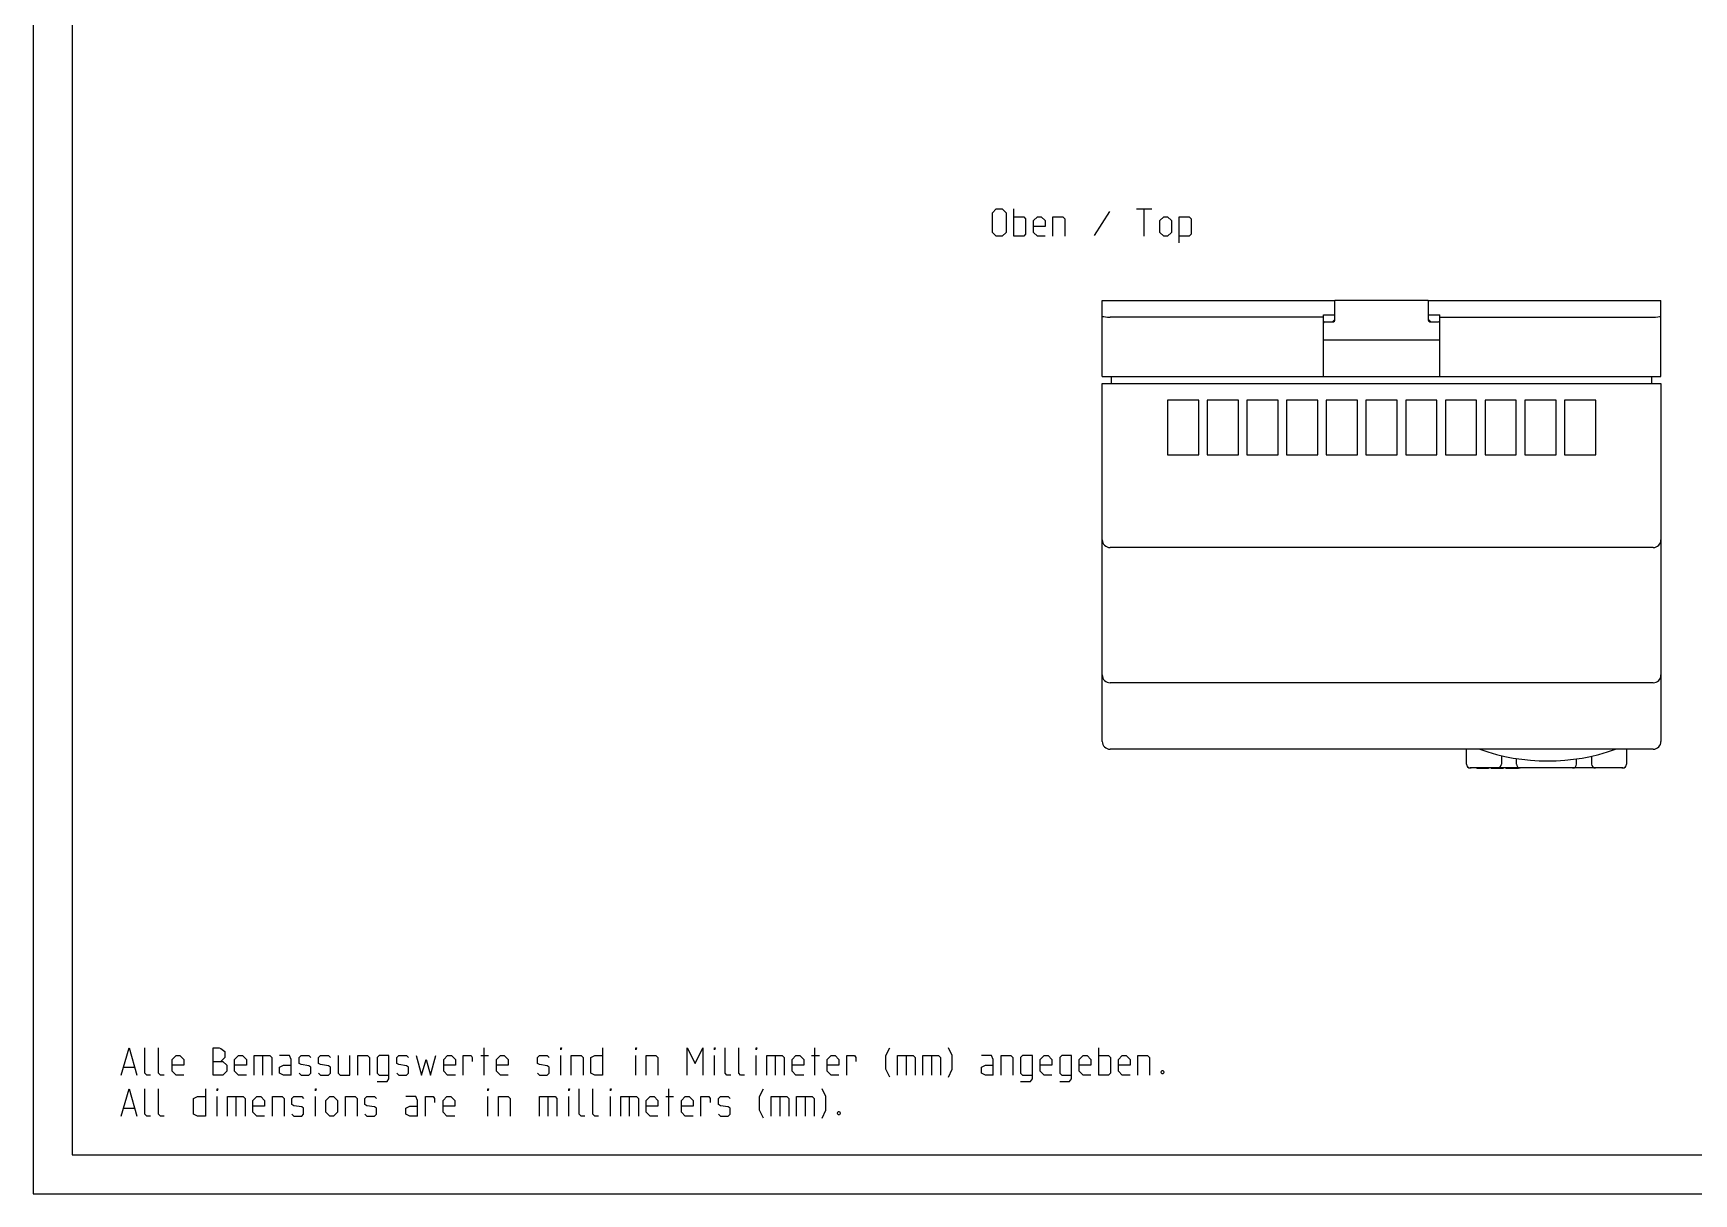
# Model space of a CAD drawing. Extents: x 0 to 420, y 0 to 297.
# Drawn here: x 0 to 212.5, y 0 to 148.5 of the extents above; entities that cross this region are included whole.
import ezdxf

# ---------------------------------------------------------------- set-up
doc = ezdxf.new("R2010")
doc.units = 0
doc.header["$LTSCALE"] = 23.1
for name, color, linetype in [('13000_TOP', 7, 'CONTINUOUS'), ('13300_TOP_GERMAN_ENGLISH', 7, 'CONTINUOUS'), ('90000_FRAME', 7, 'CONTINUOUS'), ('91000_TIP', 7, 'CONTINUOUS')]:
    doc.layers.add(name, color=color, linetype=linetype)

msp = doc.modelspace()

# ---------------------------------------------------------------- linework, layer by layer
at = {"layer": '13000_TOP', "color": 7, "linetype": 'CONTINUOUS'}
for p, q in [((136.798, 104.583), (136.798, 114.283)), ((136.798, 114.283), (166.548, 114.283)), ((166.548, 111.883), (166.548, 114.283)), ((166.573, 111.783), (166.573, 114.283)), ((178.523, 114.283), (166.573, 114.283)), ((178.523, 114.283), (178.523, 111.783)), ((178.548, 111.883), (178.548, 114.283)), ((178.548, 114.283), (208.298, 114.283)), ((208.298, 104.583), (208.298, 114.283)), ((136.798, 112.316), (136.847, 112.272)), ((136.847, 112.272), (136.99, 112.233)), ((136.99, 112.233), (137.212, 112.202)), ((137.212, 112.202), (137.49, 112.182)), ((137.49, 112.182), (137.798, 112.175)), ((165.098, 112.175), (137.798, 112.175)), ((165.098, 104.583), (165.098, 112.456)), ((165.098, 112.456), (166.548, 112.456)), ((165.298, 111.583), (166.373, 111.583)), ((166.248, 111.583), (166.548, 111.883)), ((178.548, 112.456), (179.998, 112.456)), ((178.848, 111.583), (178.548, 111.883)), ((178.723, 111.583), (179.798, 111.583)), ((179.998, 104.583), (179.998, 112.456)), ((179.998, 112.175), (207.298, 112.175)), ((207.298, 112.175), (207.605, 112.182)), ((207.605, 112.182), (207.883, 112.202)), ((207.883, 112.202), (208.105, 112.233)), ((208.105, 112.233), (208.248, 112.272)), ((208.248, 112.272), (208.298, 112.316)), ((165.098, 109.283), (179.998, 109.283)), ((136.798, 104.583), (208.298, 104.583)), ((137.998, 103.683), (137.998, 104.583)), ((207.098, 104.583), (207.098, 103.683)), ((136.798, 57.883), (136.798, 103.683)), ((136.798, 103.683), (208.298, 103.683)), ((208.298, 103.683), (208.298, 57.883)), ((145.148, 101.533), (145.148, 94.533)), ((149.148, 101.533), (145.148, 101.533)), ((149.148, 94.533), (149.148, 101.533)), ((150.228, 101.533), (150.228, 94.533)), ((154.228, 101.533), (150.228, 101.533)), ((154.228, 94.533), (154.228, 101.533)), ((155.308, 101.533), (155.308, 94.533)), ((159.308, 101.533), (155.308, 101.533)), ((159.308, 94.533), (159.308, 101.533)), ((160.388, 101.533), (160.388, 94.533)), ((164.388, 101.533), (160.388, 101.533)), ((164.388, 94.533), (164.388, 101.533)), ((165.468, 101.533), (165.468, 94.533)), ((169.468, 101.533), (165.468, 101.533)), ((169.468, 94.533), (169.468, 101.533)), ((174.548, 101.533), (170.548, 101.533)), ((170.548, 101.533), (170.548, 94.533)), ((174.548, 94.533), (174.548, 101.533)), ((179.628, 101.533), (175.628, 101.533)), ((175.628, 101.533), (175.628, 94.533)), ((179.628, 94.533), (179.628, 101.533)), ((184.708, 101.533), (180.708, 101.533)), ((180.708, 101.533), (180.708, 94.533)), ((184.708, 94.533), (184.708, 101.533)), ((189.788, 101.533), (185.788, 101.533)), ((185.788, 101.533), (185.788, 94.533)), ((189.788, 94.533), (189.788, 101.533)), ((194.868, 101.533), (190.868, 101.533)), ((190.868, 101.533), (190.868, 94.533)), ((194.868, 94.533), (194.868, 101.533)), ((199.948, 101.533), (195.948, 101.533)), ((195.948, 101.533), (195.948, 94.533)), ((199.948, 94.533), (199.948, 101.533)), ((145.148, 94.533), (149.148, 94.533)), ((150.228, 94.533), (154.228, 94.533)), ((155.308, 94.533), (159.308, 94.533)), ((160.388, 94.533), (164.388, 94.533)), ((165.468, 94.533), (169.468, 94.533)), ((170.548, 94.533), (174.548, 94.533)), ((175.628, 94.533), (179.628, 94.533)), ((180.708, 94.533), (184.708, 94.533)), ((185.788, 94.533), (189.788, 94.533)), ((190.868, 94.533), (194.868, 94.533)), ((195.948, 94.533), (199.948, 94.533)), ((207.298, 82.683), (137.798, 82.683)), ((207.298, 65.383), (137.798, 65.383)), ((207.298, 56.883), (137.798, 56.883)), ((183.398, 54.983), (183.398, 56.883)), ((187.872, 56.069), (187.872, 54.983)), ((189.798, 54.983), (189.798, 55.695)), ((197.498, 54.983), (197.498, 55.648)), ((199.423, 56), (199.423, 54.983)), ((203.898, 56.883), (203.898, 54.983)), ((183.398, 54.983), (183.404, 54.911)), ((183.404, 54.911), (183.451, 54.778)), ((183.451, 54.778), (183.542, 54.66)), ((183.542, 54.66), (183.679, 54.564)), ((183.679, 54.564), (183.862, 54.5)), ((183.862, 54.5), (184.021, 54.483)), ((203.398, 54.483), (183.898, 54.483)), ((184.748, 54.483), (184.748, 54.433)), ((186.248, 54.433), (184.748, 54.433)), ((186.248, 54.483), (186.248, 54.433)), ((186.581, 54.483), (186.581, 54.433)), ((188.123, 54.433), (186.581, 54.433)), ((186.706, 54.483), (186.706, 54.433)), ((186.748, 54.483), (186.748, 54.433)), ((186.914, 54.483), (186.914, 54.433)), ((187.081, 54.483), (187.081, 54.433)), ((187.248, 54.483), (187.248, 54.433)), ((187.456, 54.483), (187.456, 54.433)), ((187.664, 54.483), (187.664, 54.433)), ((187.831, 54.483), (187.831, 54.433)), ((187.956, 54.483), (187.956, 54.433)), ((187.998, 54.483), (187.998, 54.433)), ((188.039, 54.483), (188.039, 54.433)), ((188.123, 54.483), (188.123, 54.433)), ((188.456, 54.483), (188.456, 54.433)), ((190.081, 54.433), (188.456, 54.433)), ((188.498, 54.483), (188.498, 54.433)), ((188.581, 54.483), (188.581, 54.433)), ((188.748, 54.483), (188.748, 54.433)), ((188.914, 54.483), (188.914, 54.433)), ((189.123, 54.483), (189.123, 54.433)), ((189.498, 54.483), (189.498, 54.433)), ((189.706, 54.483), (189.706, 54.433)), ((189.873, 54.483), (189.873, 54.433)), ((190.039, 54.483), (190.039, 54.433)), ((190.081, 54.483), (190.081, 54.433)), ((203.274, 54.483), (203.433, 54.5)), ((203.433, 54.5), (203.616, 54.564)), ((203.616, 54.564), (203.753, 54.66)), ((203.753, 54.66), (203.844, 54.778)), ((203.844, 54.778), (203.891, 54.911)), ((203.891, 54.911), (203.898, 54.983))]:
    msp.add_line(p, q, dxfattribs=at)
for centre, radius, start, end in [((165.298, 111.383), 0.2, 90, 180), ((166.373, 111.783), 0.2, 270, 360), ((178.723, 111.783), 0.2, 180, 270), ((179.798, 111.383), 0.2, 0, 90), ((137.798, 83.683), 1, 180, 270), ((207.298, 83.683), 1, 270, 360), ((137.798, 66.383), 1, 180, 270), ((207.298, 66.383), 1, 270, 360), ((137.798, 57.883), 1, 180, 270), ((207.298, 57.883), 1, 270, 360), ((193.798, 81.383), 26, 250.45081, 289.54919), ((183.898, 54.983), 0.5, 180, 270), ((187.372, 54.983), 0.5, 270, 360), ((190.298, 54.983), 0.5, 180, 270), ((196.998, 54.983), 0.5, 270, 360), ((199.923, 54.983), 0.5, 180, 270), ((203.398, 54.983), 0.5, 270, 360)]:
    msp.add_arc(centre, radius, start, end, dxfattribs=at)
at = {"layer": '13300_TOP_GERMAN_ENGLISH', "color": 7, "linetype": 'CONTINUOUS'}
for p, q in [((125.496, 122.52), (125.496, 126.02)), ((137.746, 125.687), (135.746, 122.603)), ((141.163, 126.02), (143.163, 126.02)), ((142.163, 122.52), (142.163, 126.02))]:
    msp.add_line(p, q, dxfattribs=at)
for points in [[(122.746, 123.02), (122.746, 125.52), (123.246, 126.02), (123.996, 126.02), (124.496, 125.52), (124.496, 123.02), (123.996, 122.52), (123.246, 122.52), (122.746, 123.02)], [(125.496, 125.02), (126.746, 125.02), (126.996, 124.77), (126.996, 122.77), (126.746, 122.52), (125.496, 122.52)], [(129.496, 122.52), (128.496, 122.52), (127.996, 123.02), (127.996, 124.52), (128.496, 125.02), (128.996, 125.02), (129.496, 124.52), (129.496, 123.77), (127.996, 123.77)], [(130.496, 122.52), (130.496, 125.02), (131.746, 125.02), (131.996, 124.77), (131.996, 122.52)], [(144.163, 123.02), (144.163, 124.52), (144.663, 125.02), (145.163, 125.02), (145.663, 124.52), (145.663, 123.02), (145.163, 122.52), (144.663, 122.52), (144.163, 123.02)], [(146.663, 121.687), (146.663, 125.02), (147.913, 125.02), (148.163, 124.77), (148.163, 122.77), (147.913, 122.52), (146.663, 122.52)]]:
    msp.add_lwpolyline(points, dxfattribs=at)
at = {"layer": '90000_FRAME', "color": 7, "linetype": 'CONTINUOUS'}
for p, q in [((0, 297), (0, 0)), ((5, 292), (5, 5)), ((5, 5), (415, 5)), ((0, 0), (420, 0))]:
    msp.add_line(p, q, dxfattribs=at)
at = {"layer": '91000_TIP', "color": 7, "linetype": 'CONTINUOUS'}
for p, q in [((29.359, 17.69), (29.359, 15.19)), ((57.276, 17.69), (58.276, 17.69)), ((57.692, 15.19), (57.692, 18.69)), ((67.526, 15.19), (67.526, 17.69)), ((77.109, 15.19), (77.109, 17.69)), ((87.192, 15.19), (87.192, 17.69)), ((92.526, 15.19), (92.526, 17.69)), ((94.942, 17.69), (94.942, 15.19)), ((99.609, 17.69), (100.609, 17.69)), ((100.026, 15.19), (100.026, 18.69)), ((111.692, 17.69), (111.692, 15.19)), ((114.942, 17.69), (114.942, 15.19)), ((136.359, 15.19), (136.359, 18.69)), ((11.609, 16.19), (12.942, 16.19)), ((81.359, 9.94), (81.359, 13.44)), ((11.609, 10.94), (12.942, 10.94)), ((23.526, 9.94), (23.526, 12.44)), ((25.942, 12.44), (25.942, 9.94)), ((36.109, 9.94), (36.109, 12.44)), ((58.192, 9.94), (58.192, 12.44)), ((65.859, 12.44), (65.859, 9.94)), ((68.526, 9.94), (68.526, 12.44)), ((73.859, 9.94), (73.859, 12.44)), ((76.276, 12.44), (76.276, 9.94)), ((80.942, 12.44), (81.942, 12.44)), ((95.526, 12.44), (95.526, 9.94)), ((98.776, 12.44), (98.776, 9.94))]:
    msp.add_line(p, q, dxfattribs=at)
for points in [[(11.276, 15.19), (12.276, 18.69), (13.276, 15.19)], [(15.026, 15.19), (14.526, 15.19), (14.276, 15.44), (14.276, 18.69)], [(16.776, 15.19), (16.276, 15.19), (16.026, 15.44), (16.026, 18.69)], [(19.276, 15.19), (18.276, 15.19), (17.776, 15.69), (17.776, 17.19), (18.276, 17.69), (18.776, 17.69), (19.276, 17.19), (19.276, 16.44), (17.776, 16.44)], [(23.026, 15.19), (23.026, 18.69), (23.776, 18.69), (24.026, 18.607), (24.526, 18.19), (24.526, 17.44), (24.026, 16.94)], [(27.276, 15.19), (26.276, 15.19), (25.776, 15.69), (25.776, 17.19), (26.276, 17.69), (26.776, 17.69), (27.276, 17.19), (27.276, 16.44), (25.776, 16.44)], [(28.276, 15.19), (28.276, 17.69), (30.276, 17.69), (30.526, 17.44), (30.526, 15.19)], [(33.026, 15.19), (33.026, 17.19), (32.776, 17.69), (31.526, 17.69)], [(34.026, 15.44), (34.276, 15.19), (35.276, 15.19), (35.526, 15.44), (35.526, 16.19), (35.276, 16.357), (34.276, 16.523), (34.026, 16.69), (34.026, 17.44), (34.276, 17.69), (35.276, 17.69), (35.526, 17.44)], [(36.526, 15.44), (36.776, 15.19), (37.776, 15.19), (38.026, 15.44), (38.026, 16.19), (37.776, 16.357), (36.776, 16.523), (36.526, 16.69), (36.526, 17.44), (36.776, 17.69), (37.776, 17.69), (38.026, 17.44)], [(39.026, 17.69), (39.026, 15.44), (39.276, 15.19), (40.526, 15.19), (40.526, 17.69)], [(41.526, 15.19), (41.526, 17.69), (42.776, 17.69), (43.026, 17.44), (43.026, 15.19)], [(44.026, 14.357), (45.276, 14.357), (45.526, 14.69), (45.526, 17.69), (44.276, 17.69), (44.026, 17.44), (44.026, 15.44), (44.276, 15.19), (45.526, 15.19)], [(46.526, 15.44), (46.776, 15.19), (47.776, 15.19), (48.026, 15.44), (48.026, 16.19), (47.776, 16.357), (46.776, 16.523), (46.526, 16.69), (46.526, 17.44), (46.776, 17.69), (47.776, 17.69), (48.026, 17.44)], [(49.026, 17.69), (49.692, 15.19), (50.276, 17.19), (50.859, 15.19), (51.526, 17.69)], [(54.026, 15.19), (53.026, 15.19), (52.526, 15.69), (52.526, 17.19), (53.026, 17.69), (53.526, 17.69), (54.026, 17.19), (54.026, 16.44), (52.526, 16.44)], [(55.026, 15.19), (55.026, 17.69), (56.026, 17.69), (56.192, 17.44), (56.192, 16.94)], [(60.776, 15.19), (59.776, 15.19), (59.276, 15.69), (59.276, 17.19), (59.776, 17.69), (60.276, 17.69), (60.776, 17.19), (60.776, 16.44), (59.276, 16.44)], [(64.526, 15.44), (64.776, 15.19), (65.776, 15.19), (66.026, 15.44), (66.026, 16.19), (65.776, 16.357), (64.776, 16.523), (64.526, 16.69), (64.526, 17.44), (64.776, 17.69), (65.776, 17.69), (66.026, 17.44)], [(67.526, 18.44), (67.526, 18.69), (67.609, 18.69), (67.526, 18.44)], [(68.859, 15.19), (68.859, 17.69), (70.109, 17.69), (70.359, 17.44), (70.359, 15.19)], [(72.859, 18.69), (72.859, 15.19), (71.859, 15.19), (71.359, 15.44), (71.359, 17.44), (71.859, 17.69), (72.859, 17.69)], [(77.109, 18.44), (77.109, 18.69), (77.192, 18.69), (77.109, 18.44)], [(78.442, 15.19), (78.442, 17.69), (79.692, 17.69), (79.942, 17.44), (79.942, 15.19)], [(83.692, 15.19), (83.692, 18.69), (84.692, 16.69), (85.692, 18.69), (85.692, 15.19)], [(87.192, 18.44), (87.192, 18.69), (87.276, 18.69), (87.192, 18.44)], [(89.276, 15.19), (88.776, 15.19), (88.526, 15.44), (88.526, 18.69)], [(91.026, 15.19), (90.526, 15.19), (90.276, 15.44), (90.276, 18.69)], [(92.526, 18.44), (92.526, 18.69), (92.609, 18.69), (92.526, 18.44)], [(93.859, 15.19), (93.859, 17.69), (95.859, 17.69), (96.109, 17.44), (96.109, 15.19)], [(98.609, 15.19), (97.609, 15.19), (97.109, 15.69), (97.109, 17.19), (97.609, 17.69), (98.109, 17.69), (98.609, 17.19), (98.609, 16.44), (97.109, 16.44)], [(103.109, 15.19), (102.109, 15.19), (101.609, 15.69), (101.609, 17.19), (102.109, 17.69), (102.609, 17.69), (103.109, 17.19), (103.109, 16.44), (101.609, 16.44)], [(104.109, 15.19), (104.109, 17.69), (105.109, 17.69), (105.276, 17.44), (105.276, 16.94)], [(109.609, 14.94), (109.109, 15.94), (109.109, 17.69), (109.609, 18.69)], [(110.609, 15.19), (110.609, 17.69), (112.609, 17.69), (112.859, 17.44), (112.859, 15.19)], [(113.859, 15.19), (113.859, 17.69), (115.859, 17.69), (116.109, 17.44), (116.109, 15.19)], [(117.109, 14.94), (117.609, 15.94), (117.609, 17.69), (117.109, 18.69)], [(122.859, 15.19), (122.859, 17.19), (122.609, 17.69), (121.359, 17.69)], [(123.859, 15.19), (123.859, 17.69), (125.109, 17.69), (125.359, 17.44), (125.359, 15.19)], [(126.359, 14.357), (127.609, 14.357), (127.859, 14.69), (127.859, 17.69), (126.609, 17.69), (126.359, 17.44), (126.359, 15.44), (126.609, 15.19), (127.859, 15.19)], [(130.359, 15.19), (129.359, 15.19), (128.859, 15.69), (128.859, 17.19), (129.359, 17.69), (129.859, 17.69), (130.359, 17.19), (130.359, 16.44), (128.859, 16.44)], [(131.359, 14.357), (132.609, 14.357), (132.859, 14.69), (132.859, 17.69), (131.609, 17.69), (131.359, 17.44), (131.359, 15.44), (131.609, 15.19), (132.859, 15.19)], [(135.359, 15.19), (134.359, 15.19), (133.859, 15.69), (133.859, 17.19), (134.359, 17.69), (134.859, 17.69), (135.359, 17.19), (135.359, 16.44), (133.859, 16.44)], [(136.359, 17.69), (137.609, 17.69), (137.859, 17.44), (137.859, 15.44), (137.609, 15.19), (136.359, 15.19)], [(140.359, 15.19), (139.359, 15.19), (138.859, 15.69), (138.859, 17.19), (139.359, 17.69), (139.859, 17.69), (140.359, 17.19), (140.359, 16.44), (138.859, 16.44)], [(141.359, 15.19), (141.359, 17.69), (142.609, 17.69), (142.859, 17.44), (142.859, 15.19)], [(23.026, 16.94), (24.276, 16.94), (24.776, 16.44), (24.776, 15.69), (24.276, 15.19), (23.026, 15.19)], [(33.026, 15.19), (32.026, 15.19), (31.526, 15.44), (31.526, 16.19), (32.026, 16.44), (33.026, 16.44)], [(122.859, 15.19), (121.859, 15.19), (121.359, 15.44), (121.359, 16.19), (121.859, 16.44), (122.859, 16.44)], [(144.609, 15.773), (144.692, 15.607), (144.692, 15.523), (144.609, 15.357), (144.442, 15.357), (144.359, 15.523), (144.359, 15.607), (144.442, 15.773), (144.609, 15.773)], [(11.276, 9.94), (12.276, 13.44), (13.276, 9.94)], [(15.026, 9.94), (14.526, 9.94), (14.276, 10.19), (14.276, 13.44)], [(16.776, 9.94), (16.276, 9.94), (16.026, 10.19), (16.026, 13.44)], [(22.026, 13.44), (22.026, 9.94), (21.026, 9.94), (20.526, 10.19), (20.526, 12.19), (21.026, 12.44), (22.026, 12.44)], [(23.526, 13.19), (23.526, 13.44), (23.609, 13.44), (23.526, 13.19)], [(36.109, 13.19), (36.109, 13.44), (36.192, 13.44), (36.109, 13.19)], [(58.192, 13.19), (58.192, 13.44), (58.276, 13.44), (58.192, 13.19)], [(68.526, 13.19), (68.526, 13.44), (68.609, 13.44), (68.526, 13.19)], [(70.609, 9.94), (70.109, 9.94), (69.859, 10.19), (69.859, 13.44)], [(72.359, 9.94), (71.859, 9.94), (71.609, 10.19), (71.609, 13.44)], [(73.859, 13.19), (73.859, 13.44), (73.942, 13.44), (73.859, 13.19)], [(93.442, 9.69), (92.942, 10.69), (92.942, 12.44), (93.442, 13.44)], [(100.942, 9.69), (101.442, 10.69), (101.442, 12.44), (100.942, 13.44)], [(24.859, 9.94), (24.859, 12.44), (26.859, 12.44), (27.109, 12.19), (27.109, 9.94)], [(29.609, 9.94), (28.609, 9.94), (28.109, 10.44), (28.109, 11.94), (28.609, 12.44), (29.109, 12.44), (29.609, 11.94), (29.609, 11.19), (28.109, 11.19)], [(30.609, 9.94), (30.609, 12.44), (31.859, 12.44), (32.109, 12.19), (32.109, 9.94)], [(33.109, 10.19), (33.359, 9.94), (34.359, 9.94), (34.609, 10.19), (34.609, 10.94), (34.359, 11.107), (33.359, 11.273), (33.109, 11.44), (33.109, 12.19), (33.359, 12.44), (34.359, 12.44), (34.609, 12.19)], [(37.442, 10.44), (37.442, 11.94), (37.942, 12.44), (38.442, 12.44), (38.942, 11.94), (38.942, 10.44), (38.442, 9.94), (37.942, 9.94), (37.442, 10.44)], [(39.942, 9.94), (39.942, 12.44), (41.192, 12.44), (41.442, 12.19), (41.442, 9.94)], [(42.442, 10.19), (42.692, 9.94), (43.692, 9.94), (43.942, 10.19), (43.942, 10.94), (43.692, 11.107), (42.692, 11.273), (42.442, 11.44), (42.442, 12.19), (42.692, 12.44), (43.692, 12.44), (43.942, 12.19)], [(49.192, 9.94), (49.192, 11.94), (48.942, 12.44), (47.692, 12.44)], [(49.192, 9.94), (48.192, 9.94), (47.692, 10.19), (47.692, 10.94), (48.192, 11.19), (49.192, 11.19)], [(50.192, 9.94), (50.192, 12.44), (51.192, 12.44), (51.359, 12.19), (51.359, 11.69)], [(53.942, 9.94), (52.942, 9.94), (52.442, 10.44), (52.442, 11.94), (52.942, 12.44), (53.442, 12.44), (53.942, 11.94), (53.942, 11.19), (52.442, 11.19)], [(59.526, 9.94), (59.526, 12.44), (60.776, 12.44), (61.026, 12.19), (61.026, 9.94)], [(64.776, 9.94), (64.776, 12.44), (66.776, 12.44), (67.026, 12.19), (67.026, 9.94)], [(75.192, 9.94), (75.192, 12.44), (77.192, 12.44), (77.442, 12.19), (77.442, 9.94)], [(79.942, 9.94), (78.942, 9.94), (78.442, 10.44), (78.442, 11.94), (78.942, 12.44), (79.442, 12.44), (79.942, 11.94), (79.942, 11.19), (78.442, 11.19)], [(84.442, 9.94), (83.442, 9.94), (82.942, 10.44), (82.942, 11.94), (83.442, 12.44), (83.942, 12.44), (84.442, 11.94), (84.442, 11.19), (82.942, 11.19)], [(85.442, 9.94), (85.442, 12.44), (86.442, 12.44), (86.609, 12.19), (86.609, 11.69)], [(87.692, 10.19), (87.942, 9.94), (88.942, 9.94), (89.192, 10.19), (89.192, 10.94), (88.942, 11.107), (87.942, 11.273), (87.692, 11.44), (87.692, 12.19), (87.942, 12.44), (88.942, 12.44), (89.192, 12.19)], [(94.442, 9.94), (94.442, 12.44), (96.442, 12.44), (96.692, 12.19), (96.692, 9.94)], [(97.692, 9.94), (97.692, 12.44), (99.692, 12.44), (99.942, 12.19), (99.942, 9.94)], [(103.192, 10.523), (103.276, 10.357), (103.276, 10.273), (103.192, 10.107), (103.026, 10.107), (102.942, 10.273), (102.942, 10.357), (103.026, 10.523), (103.192, 10.523)]]:
    msp.add_lwpolyline(points, dxfattribs=at)

doc.saveas('drawing.dxf')
